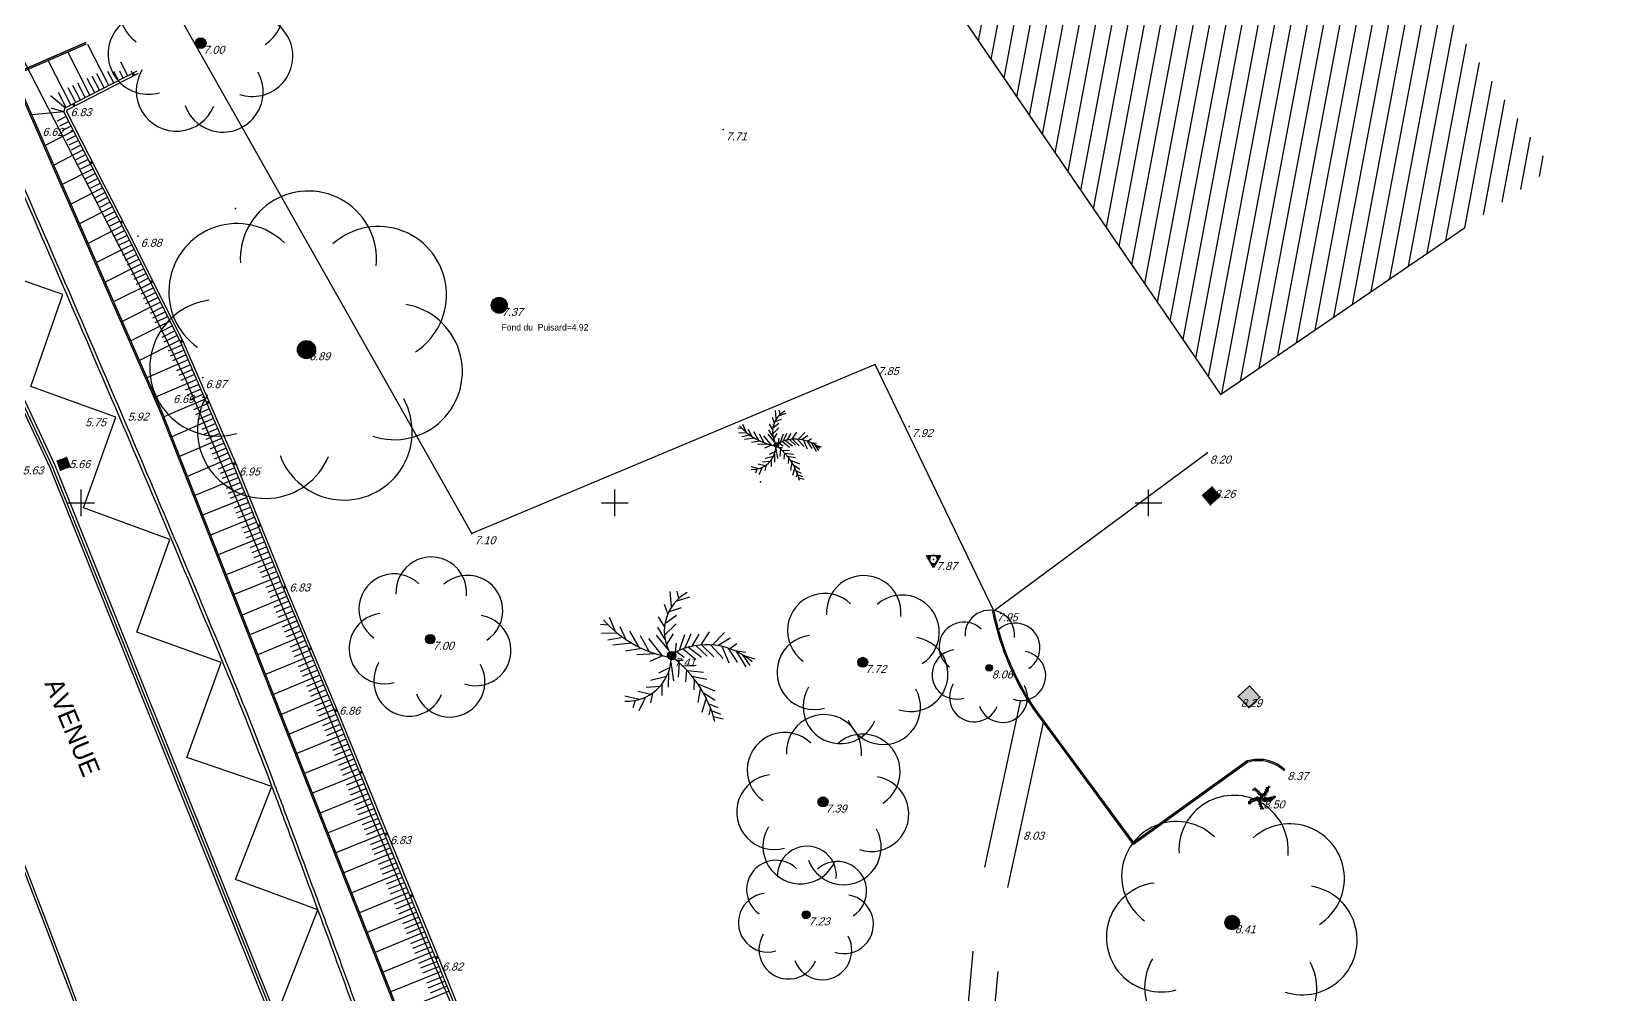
# Model space of a CAD drawing. Header units: metres. Extents: x 330671 to 330906, y 136216 to 136806.
# Drawn here: x 330798.1 to 330856.9, y 136701.6 to 136737.7 of the extents above; entities that cross this region are included whole.
import ezdxf
from ezdxf.enums import TextEntityAlignment as Align

# ---------------------------------------------------------------- set-up
doc = ezdxf.new("R2010")
doc.units = ezdxf.units.M
doc.header["$LTSCALE"] = 2
doc.header["$PDSIZE"] = 5
for name, pattern in [('CACHE2', [4.7625, 3.175, -1.5875]), ('L211', [0]), ('L218', [0]), ('POINTILLEX2', [12.7, 0, -12.7])]:
    doc.linetypes.add(name, pattern=pattern)
for name, color, linetype in [('ashade', 7, 'Continuous'), ('C_APP_CADA', 7, 'Continuous'), ('C_ARRET_BU', 253, 'Continuous'), ('C_BATCOLLE', 7, 'Continuous'), ('C_BOIT1_EU', 3, 'Continuous'), ('C_BORDURE', 7, 'Continuous'), ('C_CANIVEAU', 7, 'Continuous'), ('C_CONIFERE', 3, 'Continuous'), ('C_CONT_OUV', 7, 'CACHE2'), ('C_COTEZ_EP', 5, 'Continuous'), ('C_DIVERS', 7, 'Continuous'), ('C_FEUIL', 3, 'Continuous'), ('C_FILD_EAU', 7, 'Continuous'), ('C_GRILLAGE', 7, 'Continuous'), ('C_LIMREVET', 7, 'Continuous'), ('C_NOM_RUE', 7, 'Continuous'), ('C_PELOUSE', 3, 'CACHE2'), ('C_PT_ALTIM', 7, 'Continuous'), ('C_REG1_EP', 5, 'Continuous'), ('C_SEMI', 7, 'Continuous'), ('C_STATION', 7, 'Continuous'), ('C_TALUS', 7, 'Continuous'), ('CARROYAGE', 253, 'Continuous')]:
    doc.layers.add(name, color=color, linetype=linetype)

# ---------------------------------------------------------------- blocks, each defined once
blk = doc.blocks.new('D005')
blk.add_hatch(color=256).paths.add_polyline_path([(0, 0), (0, 1), (1, 1), (1, 0)])
at = {"color": 0}
blk.add_lwpolyline([(0, 0), (0, 1), (1, 1), (1, 0)], close=True, dxfattribs=at)
blk = doc.blocks.new('t004')
h = blk.add_hatch(color=256)
h.paths.add_polyline_path([(0, 0.3), (-0.13, 0.075, -0.576824), (0.13, 0.075)])
h.paths.add_polyline_path([(-0.15, 0, -0.131353), (-0.13, 0.075), (-0.26, -0.15), (0, -0.15, -0.414265)])
h.paths.add_polyline_path([(0.13, 0.075, -0.131551), (0.15, 0, -0.414162), (0, -0.15), (0.26, -0.15)])
at = {"color": 0}
blk.add_line((0, 0), (0, 0), dxfattribs=at)
blk.add_lwpolyline([(0.26, -0.15), (0, 0.3), (-0.26, -0.15)], close=True, dxfattribs=at)
blk.add_circle((0, 0), 0.15, dxfattribs=at)
blk = doc.blocks.new('v015')
h = blk.add_hatch(color=256)
edge = h.paths.add_edge_path()
edge.add_arc((0, 0), 0.0281, 0, 360)
at = {"color": 0}
for p, q in [((-0.001, 0.329), (-0.01, 0.43)), ((0.047, 0.384), (0.036, 0.434)), ((-0.027, 0.28), (-0.049, 0.343)), ((-0.021, 0.293), (0.065, 0.323)), ((0.028, 0.365), (0.122, 0.395)), ((-0.379, 0.161), (-0.418, 0.255)), ((-0.049, 0.196), (-0.088, 0.261)), ((-0.049, 0.136), (0.029, 0.214)), ((-0.046, 0.215), (0.031, 0.271)), ((-0.426, 0.204), (-0.48, 0.208)), ((-0.367, 0.151), (-0.473, 0.148)), ((-0.33, 0.122), (-0.43, 0.103)), ((-0.307, 0.106), (-0.348, 0.194)), ((-0.22, 0.056), (-0.281, 0.163)), ((-0.151, 0.026), (-0.21, 0.133)), ((-0.062, -0.001), (-0.155, 0.114)), ((-0.022, 0.038), (-0.102, 0.136)), ((-0.045, 0.107), (-0.094, 0.191)), ((-0.036, 0.071), (0.011, 0.145)), ((0.053, 0.036), (0.088, 0.141)), ((0.089, 0.05), (0.131, 0.147)), ((0.138, 0.063), (0.184, 0.144)), ((0.199, 0.072), (0.255, 0.159)), ((0.275, 0.072), (0.355, 0.156)), ((0.311, 0.067), (0.393, 0.12)), ((-0.269, 0.083), (-0.397, 0.069)), ((-0.201, 0.047), (-0.311, 0.029)), ((-0.11, 0.012), (-0.234, 0.005)), ((0.026, 0.024), (0.033, 0.084)), ((0.033, 0.027), (0.083, -0.01)), ((0.076, 0.045), (0.163, -0.026)), ((0.113, 0.057), (0.201, -0.011)), ((0.162, 0.067), (0.239, -0.004)), ((0.2, 0.072), (0.284, -0.009)), ((0.26, 0.073), (0.345, -0.019)), ((0.338, 0.062), (0.385, -0.05)), ((0.38, 0.05), (0.441, -0.044)), ((0.39, 0.047), (0.438, 0.08)), ((0.424, 0.033), (0.499, 0.022)), ((0.433, 0.029), (0.498, -0.076)), ((0.476, 0.005), (0.526, -0.067)), ((-0.012, -0.08), (-0.089, -0.119)), ((-0.005, -0.044), (0.012, -0.17)), ((0.031, -0.031), (0.077, -0.031)), ((0.05, -0.047), (0.043, -0.145)), ((0.074, -0.07), (0.164, -0.065)), ((0.1, -0.097), (0.092, -0.178)), ((0.105, -0.101), (0.214, -0.113)), ((0.491, -0.003), (0.56, -0.023)), ((-0.078, -0.208), (-0.173, -0.216)), ((-0.034, -0.142), (-0.142, -0.168)), ((-0.066, -0.193), (-0.066, -0.269)), ((-0.022, -0.116), (-0.025, -0.213)), ((0.136, -0.138), (0.237, -0.158)), ((0.152, -0.158), (0.149, -0.231)), ((0.176, -0.191), (0.289, -0.237)), ((-0.22, -0.297), (-0.316, -0.273)), ((-0.246, -0.303), (-0.262, -0.352)), ((-0.14, -0.262), (-0.229, -0.241)), ((-0.176, -0.281), (-0.221, -0.372)), ((-0.129, -0.253), (-0.143, -0.319)), ((0.193, -0.216), (0.175, -0.317)), ((0.231, -0.284), (0.203, -0.383)), ((0.212, -0.248), (0.293, -0.301)), ((0.249, -0.324), (0.31, -0.35)), ((0.26, -0.349), (0.249, -0.399)), ((0.268, -0.371), (0.328, -0.394)), ((0.281, -0.41), (0.347, -0.426))]:
    blk.add_line(p, q, dxfattribs=at)
blk.add_lwpolyline([(-0.062, -0.001), (-0.148, -0.04)], dxfattribs=at)
blk.add_circle((0, 0), 0.0281, dxfattribs=at)
for centre, radius, start, end in [((0.246, 0.164), 0.296, 118.7374, 208.2694), ((0.12, 0.746), 0.769, 221.0521, 258.9709), ((0.235, -0.392), 0.465, 48.7602, 117.3628), ((-0.3, -0.011), 0.296, 267.1003, 356.6323), ((-0.473, -0.635), 0.786, 14.1525, 51.2775)]:
    blk.add_arc(centre, radius, start, end, dxfattribs=at)
blk = doc.blocks.new('v007')
h = blk.add_hatch(color=256)
edge = h.paths.add_edge_path()
edge.add_arc((0, 0), 0.0288, 0, 360)
at = {"color": 0}
blk.add_circle((0, 0), 0.0288, dxfattribs=at)
for centre, start, end in [((0.006, 0.2862), 354.4104, 183.203), ((-0.22, 0.1831), 45.8389, 234.6315), ((0.2275, 0.1738), 302.9818, 131.7744), ((-0.2803, -0.0579), 97.2675, 286.0601), ((0.2777, -0.0695), 251.5532, 80.3458), ((-0.1295, -0.2553), 148.6961, 337.4887), ((0.1188, -0.2604), 200.1246, 28.9173)]:
    blk.add_arc(centre, 0.2157, start, end, dxfattribs=at)
blk = doc.blocks.new('U014')
h = blk.add_hatch(color=256)
edge = h.paths.add_edge_path()
edge.add_arc((0, 0), 0.3, 0, 360)
at = {"color": 0}
blk.add_line((0, 0), (0, 0), dxfattribs=at)
blk.add_circle((0, 0), 0.3, dxfattribs=at)
blk = doc.blocks.new('GeoTraiV')
blk.add_line((0, -1), (0, 0))
blk = doc.blocks.new('GeoCarr1')
at = {"const_width": 1}
blk.add_lwpolyline([(0, 0), (0, 1)], dxfattribs=at)
blk = doc.blocks.new('point')
blk.add_point((0, 0))

msp = doc.modelspace()

# ---------------------------------------------------------------- hatches: boundary and pattern name
at = {"layer": 'ashade'}
h = msp.add_hatch(dxfattribs=at)
h.set_pattern_fill('_U', color=256, scale=0.6, angle=-100.63861, style=0, pattern_type=0)
h.set_pattern_definition([(259.3613885, (0, 0), (0.5896866969, -0.1107682241), [])])
h.paths.add_polyline_path([(330855.11, 136732.543), (330842.704, 136724.061), (330811.745, 136769.286), (330824.18, 136777.767)])

# ---------------------------------------------------------------- linework, layer by layer
at = {"layer": 'C_APP_CADA', "linetype": 'L211'}
msp.add_lwpolyline([(330840.366, 136805.248), (330827.61, 136799.312), (330812.061, 136791.982), (330795.847, 136784.49), (330793.83, 136783.608), (330789.401, 136781.489), (330787.107, 136779.257), (330784.71, 136776.29), (330782.728, 136772.401), (330782.144, 136769.112), (330782.428, 136766.677), (330787.975, 136755.739), (330802.569, 136727.389), (330803.885, 136724.693), (330814.677, 136699.307), (330815.72, 136696.581), (330820.073, 136684.078), (330825.446, 136668.617), (330827.835, 136661.57), (330829.596, 136654.423), (330833.497, 136638.239)], dxfattribs=at)
at = {"layer": 'C_APP_CADA', "linetype": 'L218'}
msp.add_lwpolyline([(330819.077, 136778.829), (330815.07, 136784.744), (330793.191, 136769.785), (330801.179, 136758.073), (330801.179, 136758.073), (330813.615, 136766.555), (330842.704, 136724.061), (330851.849, 136730.314)], dxfattribs=at)
at = {"layer": 'C_ARRET_BU', "flags": 128}
msp.add_lwpolyline([(330808.179, 136699.151), (330810.598, 136700.033), (330807.488, 136701.239), (330808.87, 136704.755), (330805.783, 136705.889), (330807.149, 136709.379), (330803.955, 136710.464), (330805.239, 136714.026), (330802.082, 136715.159), (330803.321, 136718.633), (330800.081, 136719.819), (330801.302, 136723.214), (330798.113, 136724.358), (330799.307, 136727.806), (330796.083, 136728.931), (330797.338, 136732.403), (330793.955, 136733.389), (330795.382, 136736.99), (330795.333, 136736.95), (330791.797, 136737.979)], dxfattribs=at)
at = {"layer": 'C_BATCOLLE', "color": 1, "linetype": 'POINTILLEX2', "flags": 128}
msp.add_lwpolyline([(330849.047, 136728.398), (330842.704, 136724.061), (330813.615, 136766.555), (330801.179, 136758.073), (330793.191, 136769.785), (330805.287, 136778.055), (330811.745, 136769.286), (330817.124, 136772.955), (330849.047, 136728.398)], close=True, dxfattribs=at)
at = {"layer": 'C_BATCOLLE', "linetype": 'Continuous', "flags": 128}
msp.add_lwpolyline([(330824.18, 136777.767), (330811.745, 136769.286), (330842.704, 136724.061), (330851.849, 136730.314)], dxfattribs=at)
at = {"layer": 'C_BORDURE', "flags": 128}
for points in [[(330800.177, 136737.254), (330797.427, 136736.056), (330795.015, 136741.627), (330797.771, 136742.813)], [(330817.634, 136677.499), (330815.48, 136688.704), (330812.042, 136700.422), (330802.981, 136723.379), (330797.427, 136736.056), (330800.177, 136737.254)]]:
    msp.add_lwpolyline(points, dxfattribs=at)
at = {"layer": 'C_BORDURE', "linetype": 'Continuous', "flags": 128}
msp.add_lwpolyline([(330817.683, 136677.509), (330815.529, 136688.716), (330812.089, 136700.439), (330803.027, 136723.399), (330797.493, 136736.03), (330800.197, 136737.208)], dxfattribs=at)
for points in [[(330845.068, 136709.978, 0.15191), (330844.3, 136710.33, 0.103032), (330843.721, 136710.286), (330839.436, 136707.204), (330835.837, 136712.081, -0.04994), (330834.853, 136713.785, -0.057871), (330834.161, 136715.956, -0.057871)], [(330845.101, 136710.015, 0.15191), (330844.306, 136710.38, 0.104524), (330843.699, 136710.331), (330839.447, 136707.273), (330835.878, 136712.11, -0.049933), (330834.898, 136713.805, -0.057871), (330834.21, 136715.965)]]:
    msp.add_lwpolyline(points, format="xyb", dxfattribs=at)
at = {"layer": 'C_CANIVEAU'}
msp.add_lwpolyline([(330848.533, 136378.835, 0), (330849.505, 136403.817, -0.000022)], format="xyb", dxfattribs=at)
at = {"layer": 'C_CANIVEAU', "flags": 128}
for points in [[(330809.436, 136694.839), (330807.889, 136699.044), (330798.927, 136721.359), (330789.237, 136742.145), (330784.19, 136752.37)], [(330809.436, 136694.839), (330807.889, 136699.044), (330798.927, 136721.359), (330789.237, 136742.145), (330784.19, 136752.37)], [(330809.342, 136694.804), (330807.796, 136699.008), (330798.835, 136721.319), (330789.147, 136742.102), (330784.1, 136752.325)], [(330809.529, 136694.873), (330807.982, 136699.08), (330799.019, 136721.399), (330789.327, 136742.188), (330784.418, 136752.133)]]:
    msp.add_lwpolyline(points, dxfattribs=at)
at = {"layer": 'C_CONT_OUV', "linetype": 'Continuous', "flags": 128}
msp.add_lwpolyline([(330821.696, 136680.747), (330821.213, 136682.163), (330815.113, 136698.431), (330813.33, 136702.839), (330811.38, 136707.578), (330809.576, 136712.025), (330807.602, 136716.743), (330805.723, 136721.389), (330803.735, 136726.007), (330801.624, 136730.22), (330799.349, 136734.651), (330799.394, 136734.802), (330802.101, 136736.192)], dxfattribs=at)
at = {"layer": 'C_FILD_EAU', "linetype": 'Continuous', "flags": 128}
for points in [[(330848.833, 136378.823, 0), (330849.805, 136403.801, -0.000022)], [(330817.752, 136643.504, 0.006675), (330813.989, 136657.549, 0.006685), (330809.858, 136671.468, 0.001849), (330807.116, 136680.161, 0.003018), (330805.384, 136685.471, 0.002887), (330803.968, 136689.644, 0.001733), (330801.545, 136696.573, 0.008483), (330797.644, 136707.041, 0.007624), (330792.93, 136718.542, 0.006766), (330790.4, 136724.242, 0.002525), (330783.337, 136739.386, 0.006798), (330776.175, 136754.026, 0.017833), (330773.172, 136759.468, 0.021812), (330772.35, 136760.713, 0.01467), (330770.995, 136762.471, 0.055459), (330770.492, 136762.963, 0.026002), (330769.266, 136763.823)], [(330823.242, 136650.286, 0.001592), (330818.147, 136668.199, 0.006916), (330816.843, 136672.504, -0.033398), (330816.62, 136673.409, -0.016542), (330816.581, 136673.684, 0.006393), (330816.495, 136674.396, 0.004773), (330815.973, 136678.013, 0.00388), (330815.254, 136682.45, 0.009009), (330814.811, 136684.799, 0.005834), (330814.019, 136688.403, 0.014587), (330812.421, 136694.484, 0.015703), (330810.598, 136700.033, 0.000452), (330809.44, 136703.206, 0.000925), (330808.87, 136704.755, 0.000492), (330807.835, 136707.544, 0.000748), (330807.149, 136709.379, 0.008016), (330805.533, 136713.478, 0.00335), (330801.446, 136723.195, 0.001664), (330796.496, 136734.641, 0.002325), (330792.888, 136742.804, 0.000715), (330792.719, 136743.179, 0.000064), (330790.841, 136747.344, 0.006421), (330789.905, 136749.347, 0.003666), (330788.157, 136752.897)]]:
    msp.add_lwpolyline(points, format="xyb", dxfattribs=at)
at = {"layer": 'C_GRILLAGE', "linetype": 'Continuous', "flags": 128}
msp.add_lwpolyline([(330821.79, 136680.779), (330821.307, 136682.197), (330815.206, 136698.467), (330813.422, 136702.876), (330811.473, 136707.616), (330809.668, 136712.063), (330807.694, 136716.781), (330805.815, 136721.428), (330803.825, 136726.049), (330801.713, 136730.265), (330799.457, 136734.661), (330799.478, 136734.733), (330802.147, 136736.103)], dxfattribs=at)
at = {"layer": 'C_LIMREVET', "linetype": 'Continuous', "flags": 128}
for points in [[(330848.953, 136378.818, 0), (330849.925, 136403.795, -0.000022)], [(330817.655, 136643.479, 0.006675), (330813.893, 136657.523, 0.006685), (330809.762, 136671.439, 0.001849), (330807.021, 136680.131, 0.003018), (330805.289, 136685.439, 0.002887), (330803.874, 136689.612, 0.001733), (330801.452, 136696.539, 0.008483), (330797.551, 136707.004, 0.007624), (330792.838, 136718.502, 0.006766), (330790.308, 136724.202, 0.002525), (330783.247, 136739.343, 0.006798), (330776.076, 136754.001, 0.017917), (330773.082, 136759.424, 0.021717), (330772.265, 136760.661, 0.014672), (330770.926, 136762.399, 0.055468), (330770.428, 136762.886, 0.026002), (330769.213, 136763.738)], [(330823.357, 136650.32, 0.001594), (330818.262, 136668.232, 0.006918), (330816.96, 136672.531, -0.033454), (330816.738, 136673.434, -0.016464), (330816.7, 136673.706, 0.006358), (330816.614, 136674.413, 0.004784), (330816.092, 136678.026, 0.003878), (330815.372, 136682.471, 0.009011), (330814.928, 136684.823, 0.005837), (330814.136, 136688.432, 0.014584), (330812.537, 136694.518, 0.015703), (330810.712, 136700.071, 0.000452), (330809.553, 136703.246, 0.000925), (330808.983, 136704.797, 0.000492), (330807.947, 136707.587, 0.000748), (330807.261, 136709.422, 0.008015), (330805.644, 136713.523, 0.00335), (330801.556, 136723.242, 0.001663), (330796.606, 136734.689, 0.002324), (330792.997, 136742.853, 0.000715), (330792.829, 136743.228, 0.000064), (330790.949, 136747.394, 0.006561), (330790.013, 136749.398, 0.003665), (330788.265, 136752.949)]]:
    msp.add_lwpolyline(points, format="xyb", dxfattribs=at)
at = {"layer": 'C_LIMREVET', "flags": 128}
for points in [[(330834.217, 136715.929), (330829.751, 136725.194), (330814.639, 136718.851), (330801.146, 136742.722)], [(330834.21, 136715.965), (330842.201, 136721.876)]]:
    msp.add_lwpolyline(points, dxfattribs=at)
at = {"layer": 'C_PELOUSE', "flags": 128}
for points in [[(330833.355, 136696.967, -0.221186), (330833.076, 136699.287), (330833.589, 136705.055), (330835.288, 136712.933)], [(330835.242, 136696.719, -0.189379), (330834.205, 136697.494, -0.236259), (330834.061, 136699.072), (330834.58, 136704.905), (330836.062, 136711.776)]]:
    msp.add_lwpolyline(points, format="xyb", dxfattribs=at)
at = {"layer": 'C_SEMI', "color": 0}
for p in [(330804.477, 136737.23, 7), (330799.457, 136734.661, 6.83), (330799.637, 136733.942, 6.62), (330824.062, 136733.989, 7.71), (330805.779, 136731.034), (330802.129, 136729.998, 6.88), (330815.664, 136727.406, 7.37), (330808.442, 136725.746, 6.89), (330829.751, 136725.194, 7.85), (330804.558, 136724.701, 6.87), (330804.551, 136723.966, 6.69), (330801.446, 136723.195, 5.75), (330802.981, 136723.379, 5.92), (330831.027, 136722.87, 7.92), (330842.201, 136721.876, 8.2), (330798.927, 136721.359, 5.63), (330799.226, 136721.223), (330799.45, 136721.706, 5.66), (330805.815, 136721.428, 6.95), (330825.461, 136720.792), (330842.371, 136720.591, 8.26), (330842.326, 136719.935), (330814.639, 136718.851, 7.1), (330831.94, 136717.886, 7.867), (330807.694, 136716.781, 6.83), (330834.21, 136715.965, 7.95), (330813.08, 136714.898, 7), (330822.131, 136714.282, 7.41), (330829.288, 136714.028, 7.72), (330834.025, 136713.822, 8.06), (330843.365, 136712.749, 8.29), (330844.176, 136712.721), (330809.668, 136712.063, 6.86), (330845.101, 136710.015, 8.37), (330844.212, 136708.952, 8.5), (330827.8, 136708.797, 7.39), (330835.2, 136707.78, 8.03), (330811.473, 136707.616, 6.83), (330839.447, 136707.273), (330827.167, 136704.569, 7.23), (330843.132, 136704.275, 8.41), (330813.422, 136702.876, 6.82)]:
    msp.add_point(p, dxfattribs=at)
at = {"layer": 'C_TALUS'}
for p, q in [((330801.037, 136735.646), (330800.25, 136737.18)), ((330799.614, 136734.915), (330798.759, 136736.582)), ((330800.326, 136735.28), (330799.494, 136736.902)), ((330801.749, 136736.011), (330801.489, 136736.519)), ((330800.504, 136735.372), (330800.228, 136735.908)), ((330800.682, 136735.463), (330800.408, 136735.996)), ((330800.86, 136735.554), (330800.588, 136736.083)), ((330801.215, 136735.737), (330800.997, 136736.163)), ((330801.393, 136735.828), (330801.219, 136736.169)), ((330801.571, 136735.92), (330801.441, 136736.174)), ((330801.927, 136736.102), (330801.884, 136736.186)), ((330799.436, 136734.824), (330799.149, 136735.383)), ((330799.792, 136735.006), (330799.509, 136735.558)), ((330799.97, 136735.098), (330799.689, 136735.646)), ((330800.148, 136735.189), (330799.869, 136735.733)), ((330799.394, 136734.802), (330798.853, 136735.252)), ((330799.351, 136734.656), (330798.869, 136734.799)), ((330799.349, 136734.651), (330798.146, 136734.54)), ((330799.439, 136734.477), (330799.094, 136734.301)), ((330799.53, 136734.299), (330799.182, 136734.121)), ((330799.713, 136733.944), (330798.647, 136733.396)), ((330799.621, 136734.122), (330799.27, 136733.941)), ((330799.804, 136733.766), (330799.445, 136733.581)), ((330799.895, 136733.588), (330799.533, 136733.402)), ((330800.078, 136733.232), (330798.968, 136732.662)), ((330799.987, 136733.41), (330799.62, 136733.222)), ((330800.169, 136733.054), (330799.796, 136732.862)), ((330800.443, 136732.52), (330799.29, 136731.928)), ((330800.261, 136732.876), (330799.883, 136732.682)), ((330800.352, 136732.698), (330799.971, 136732.503)), ((330800.809, 136731.808), (330799.611, 136731.194)), ((330800.535, 136732.342), (330800.147, 136732.143)), ((330800.626, 136732.164), (330800.234, 136731.963)), ((330800.717, 136731.986), (330800.322, 136731.783)), ((330800.9, 136731.631), (330800.497, 136731.424)), ((330800.991, 136731.453), (330800.585, 136731.244)), ((330801.083, 136731.275), (330800.673, 136731.064)), ((330801.174, 136731.097), (330799.933, 136730.46)), ((330801.265, 136730.919), (330800.848, 136730.705)), ((330801.357, 136730.741), (330800.936, 136730.525)), ((330801.539, 136730.385), (330800.255, 136729.726)), ((330801.448, 136730.563), (330801.023, 136730.345)), ((330801.631, 136730.207), (330801.197, 136729.99)), ((330801.72, 136730.028), (330801.283, 136729.809)), ((330801.899, 136729.671), (330800.571, 136729.005)), ((330801.81, 136729.849), (330801.37, 136729.629)), ((330801.989, 136729.492), (330801.543, 136729.268)), ((330802.258, 136728.955), (330800.892, 136728.271)), ((330802.078, 136729.313), (330801.629, 136729.088)), ((330802.168, 136729.134), (330801.716, 136728.908)), ((330802.347, 136728.777), (330801.889, 136728.547)), ((330802.437, 136728.598), (330801.975, 136728.367)), ((330802.526, 136728.419), (330802.062, 136728.186)), ((330802.616, 136728.24), (330801.214, 136727.537)), ((330802.706, 136728.061), (330802.235, 136727.826)), ((330802.795, 136727.882), (330802.322, 136727.645)), ((330802.885, 136727.704), (330802.408, 136727.465)), ((330802.974, 136727.525), (330801.535, 136726.804)), ((330803.064, 136727.346), (330802.581, 136727.104)), ((330803.153, 136727.167), (330802.668, 136726.924)), ((330803.333, 136726.81), (330801.856, 136726.07)), ((330803.243, 136726.988), (330802.754, 136726.743)), ((330803.422, 136726.631), (330802.927, 136726.383)), ((330803.691, 136726.094), (330802.178, 136725.336)), ((330803.512, 136726.452), (330803.014, 136726.202)), ((330803.601, 136726.273), (330803.1, 136726.022)), ((330803.775, 136725.913), (330803.256, 136725.69)), ((330804.012, 136725.362), (330802.46, 136724.693)), ((330803.854, 136725.729), (330803.336, 136725.506)), ((330803.933, 136725.546), (330803.415, 136725.323)), ((330804.092, 136725.178), (330803.574, 136724.956)), ((330804.171, 136724.995), (330803.654, 136724.772)), ((330804.25, 136724.811), (330803.733, 136724.588)), ((330804.329, 136724.627), (330802.781, 136723.961)), ((330804.408, 136724.443), (330803.892, 136724.221)), ((330804.487, 136724.26), (330803.972, 136724.038)), ((330804.645, 136723.892), (330803.095, 136723.225)), ((330804.566, 136724.076), (330804.051, 136723.854)), ((330804.724, 136723.709), (330804.206, 136723.485)), ((330804.961, 136723.158), (330803.389, 136722.481)), ((330804.803, 136723.525), (330804.283, 136723.301)), ((330804.882, 136723.341), (330804.36, 136723.116)), ((330805.041, 136722.974), (330804.515, 136722.747)), ((330805.278, 136722.423), (330803.683, 136721.736)), ((330805.12, 136722.79), (330804.592, 136722.563)), ((330805.199, 136722.606), (330804.669, 136722.378)), ((330805.357, 136722.239), (330804.823, 136722.009)), ((330805.436, 136722.055), (330804.901, 136721.825)), ((330805.515, 136721.872), (330804.978, 136721.64)), ((330805.594, 136721.688), (330803.977, 136720.992)), ((330805.673, 136721.504), (330805.132, 136721.271)), ((330805.751, 136721.32), (330805.204, 136721.099)), ((330805.901, 136720.949), (330804.256, 136720.284)), ((330805.826, 136721.134), (330805.278, 136720.913)), ((330805.976, 136720.764), (330805.427, 136720.542)), ((330806.201, 136720.207), (330804.55, 136719.54)), ((330806.051, 136720.578), (330805.502, 136720.356)), ((330806.126, 136720.393), (330805.576, 136720.171)), ((330806.276, 136720.022), (330805.725, 136719.799)), ((330806.501, 136719.466), (330804.844, 136718.796)), ((330806.351, 136719.837), (330805.799, 136719.614)), ((330806.426, 136719.651), (330805.874, 136719.428)), ((330806.576, 136719.28), (330806.023, 136719.057)), ((330806.65, 136719.095), (330806.097, 136718.871)), ((330806.725, 136718.909), (330806.172, 136718.686)), ((330806.8, 136718.724), (330805.137, 136718.052)), ((330806.875, 136718.539), (330806.321, 136718.314)), ((330806.95, 136718.353), (330806.395, 136718.129)), ((330807.1, 136717.982), (330805.431, 136717.307)), ((330807.025, 136718.168), (330806.469, 136717.943)), ((330807.175, 136717.797), (330806.618, 136717.572)), ((330807.4, 136717.241), (330805.725, 136716.563)), ((330807.25, 136717.612), (330806.693, 136717.386)), ((330807.325, 136717.426), (330806.767, 136717.201)), ((330807.703, 136716.5), (330806.027, 136715.799)), ((330807.475, 136717.055), (330806.916, 136716.829)), ((330807.55, 136716.87), (330806.991, 136716.644)), ((330807.626, 136716.685), (330807.068, 136716.451)), ((330807.78, 136716.316), (330807.22, 136716.081)), ((330807.857, 136716.131), (330807.296, 136715.896)), ((330807.935, 136715.947), (330807.372, 136715.711)), ((330808.012, 136715.762), (330806.32, 136715.054)), ((330808.089, 136715.578), (330807.524, 136715.341)), ((330808.166, 136715.393), (330807.6, 136715.156)), ((330808.321, 136715.024), (330806.614, 136714.31)), ((330808.244, 136715.209), (330807.676, 136714.971)), ((330808.398, 136714.84), (330807.828, 136714.601)), ((330808.63, 136714.286), (330806.908, 136713.566)), ((330808.475, 136714.655), (330807.904, 136714.416)), ((330808.552, 136714.471), (330807.98, 136714.231)), ((330808.938, 136713.548), (330807.202, 136712.822)), ((330808.707, 136714.102), (330808.132, 136713.861)), ((330808.784, 136713.917), (330808.208, 136713.676)), ((330808.861, 136713.733), (330808.284, 136713.491)), ((330809.016, 136713.364), (330808.436, 136713.121)), ((330809.093, 136713.179), (330808.511, 136712.936)), ((330809.17, 136712.995), (330808.587, 136712.751)), ((330809.247, 136712.81), (330807.495, 136712.077)), ((330809.325, 136712.626), (330808.739, 136712.381)), ((330809.402, 136712.441), (330808.815, 136712.196)), ((330809.556, 136712.072), (330807.789, 136711.333)), ((330809.479, 136712.257), (330808.891, 136712.011)), ((330809.632, 136711.887), (330809.04, 136711.647)), ((330809.857, 136711.331), (330808.075, 136710.608)), ((330809.707, 136711.702), (330809.114, 136711.461)), ((330809.782, 136711.517), (330809.189, 136711.276)), ((330809.933, 136711.146), (330809.338, 136710.905)), ((330810.008, 136710.961), (330809.413, 136710.719)), ((330810.083, 136710.775), (330809.487, 136710.534)), ((330810.158, 136710.59), (330808.369, 136709.864)), ((330810.233, 136710.405), (330809.636, 136710.162)), ((330810.309, 136710.219), (330809.711, 136709.977)), ((330810.384, 136710.034), (330809.786, 136709.791)), ((330810.459, 136709.849), (330808.663, 136709.12)), ((330810.534, 136709.663), (330809.935, 136709.42)), ((330810.609, 136709.478), (330810.009, 136709.235)), ((330810.76, 136709.107), (330808.956, 136708.376)), ((330810.685, 136709.293), (330810.084, 136709.049)), ((330810.835, 136708.922), (330810.233, 136708.678)), ((330811.061, 136708.366), (330809.25, 136707.632)), ((330810.91, 136708.737), (330810.308, 136708.492)), ((330810.985, 136708.551), (330810.382, 136708.307)), ((330811.136, 136708.181), (330810.532, 136707.936)), ((330811.211, 136707.995), (330810.606, 136707.75)), ((330811.286, 136707.81), (330810.681, 136707.565)), ((330811.361, 136707.625), (330809.544, 136706.887)), ((330811.437, 136707.44), (330810.832, 136707.191)), ((330811.513, 136707.255), (330810.907, 136707.005)), ((330811.665, 136706.885), (330809.841, 136706.134)), ((330811.589, 136707.07), (330810.982, 136706.82)), ((330811.741, 136706.7), (330811.133, 136706.449)), ((330811.818, 136706.515), (330811.208, 136706.264)), ((330811.97, 136706.145), (330810.135, 136705.39)), ((330811.894, 136706.33), (330811.283, 136706.079)), ((330812.046, 136705.96), (330811.433, 136705.708)), ((330812.274, 136705.405), (330810.429, 136704.646)), ((330812.122, 136705.775), (330811.509, 136705.523)), ((330812.198, 136705.59), (330811.584, 136705.337)), ((330812.35, 136705.22), (330811.734, 136704.967)), ((330812.426, 136705.035), (330811.809, 136704.781)), ((330812.502, 136704.85), (330811.885, 136704.596)), ((330812.578, 136704.665), (330810.722, 136703.902)), ((330812.654, 136704.48), (330812.035, 136704.225)), ((330812.731, 136704.295), (330812.11, 136704.04)), ((330812.883, 136703.925), (330811.016, 136703.158)), ((330812.807, 136704.11), (330812.185, 136703.855)), ((330812.959, 136703.74), (330812.336, 136703.484)), ((330813.035, 136703.555), (330812.411, 136703.299)), ((330813.187, 136703.186), (330811.31, 136702.413)), ((330813.111, 136703.371), (330812.486, 136703.114)), ((330813.263, 136703.001), (330812.637, 136702.743)), ((330813.489, 136702.445), (330811.599, 136701.68)), ((330813.339, 136702.816), (330812.71, 136702.561)), ((330813.414, 136702.63), (330812.785, 136702.376)), ((330813.564, 136702.259), (330812.934, 136702.004)), ((330813.639, 136702.074), (330813.008, 136701.819)), ((330813.714, 136701.889), (330813.083, 136701.633)), ((330813.789, 136701.703), (330811.893, 136700.936))]:
    msp.add_line(p, q, dxfattribs=at)
at = {"layer": 'CARROYAGE'}
for p, q in [((330800, 136719.5), (330800, 136720.5)), ((330820, 136719.5), (330820, 136720.5)), ((330840, 136719.5), (330840, 136720.5)), ((330799.5, 136720), (330800.5, 136720)), ((330819.5, 136720), (330820.5, 136720)), ((330839.5, 136720), (330840.5, 136720))]:
    msp.add_line(p, q, dxfattribs=at)

# ---------------------------------------------------------------- block references
at = {"layer": 'C_BOIT1_EU'}
for p, xscale, yscale, rotation in [((330799.45, 136721.706), 0.3762613082237797, 0.3762613082237797, 200.1482906123511), ((330842.371, 136720.591), 0.4646286705824414, 0.4646286705824414, 221.0393252773753), ((330843.365, 136712.749), 0.5743874628804675, 0.5743874628804675, 312.9679682100469)]:
    msp.add_blockref('D005', p, dxfattribs=dict(at, xscale=xscale, yscale=yscale, rotation=rotation))
for p, rotation in [((330799.226, 136721.223), 20.1482906165117), ((330842.326, 136719.935), 41.03932527737533), ((330843.756, 136712.329), 42.96796820997412)]:
    msp.add_blockref('point', p, dxfattribs=dict(at, rotation=rotation))
at = {"layer": 'C_BORDURE', "xscale": 0.05, "yscale": 0.05, "zscale": 0.05}
for p, rotation in [((330834.168, 136715.919), 101.2670128494843), ((330834.413, 136714.95), 107.068800896841), ((330834.754, 136714.011), 112.8705889441976), ((330835.189, 136713.11), 118.6723877847238), ((330835.712, 136712.259), 124.4741759324054), ((330836.302, 136711.451), 126.4236325649857), ((330836.896, 136710.647), 126.4236325649857), ((330844.158, 136710.341), 178.3241702112019), ((330837.489, 136709.842), 126.4236325649857), ((330843.269, 136709.961), 215.7312692723782), ((330845.068, 136709.978), 138.0730746390013), ((330838.083, 136709.037), 126.4236325649857), ((330842.457, 136709.377), 215.7312692723782), ((330838.677, 136708.233), 126.4236325649857), ((330841.645, 136708.793), 215.7312692723782), ((330840.833, 136708.209), 215.7312692723782), ((330839.271, 136707.428), 126.4236325649857), ((330840.022, 136707.625), 215.7312692723782)]:
    msp.add_blockref('GeoTraiV', p, dxfattribs=dict(at, rotation=rotation))
at = {"layer": 'C_CONIFERE'}
for p, xscale, yscale in [((330826.053, 136722.172, 7.663), 3.002314174749714, 3.002314174749714), ((330822.131, 136714.282, 7.417), 5.568966159126981, 5.568966159126981)]:
    msp.add_blockref('v015', p, dxfattribs=dict(at, xscale=xscale, yscale=yscale))
for p in [(330826.053, 136722.172, 7.663), (330822.131, 136714.282, 7.417)]:
    msp.add_blockref('point', p, dxfattribs=at)
at = {"layer": 'C_DIVERS', "xscale": 0.1, "yscale": 0.1, "zscale": 0.1}
for p, rotation in [((330801.974, 136736.014), 27.17138628489283), ((330799.75, 136734.872), 27.17138628489283), ((330800.425, 136732.775), 117.1713862840399), ((330801.566, 136730.551), 117.1713862840399), ((330802.689, 136728.317), 116.6108714286635), ((330803.809, 136726.082), 116.6108714286635), ((330804.799, 136723.787), 113.2928883778767), ((330805.788, 136721.491), 113.2928883778767), ((330806.727, 136719.174), 112.0157040251359), ((330807.664, 136716.856), 112.0157040251359), ((330808.628, 136714.549), 112.7104159166054), ((330809.593, 136712.243), 112.7104159166054), ((330810.535, 136709.927), 112.0833277067732), ((330811.475, 136707.611), 112.3593422760876), ((330812.426, 136705.299), 112.3593422760876), ((330813.377, 136702.987), 112.3593422760876)]:
    msp.add_blockref('GeoCarr1', p, dxfattribs=dict(at, rotation=rotation))
at = {"layer": 'C_FEUIL'}
for p, xscale, yscale in [((330804.477, 136737.23, 7.001), 7.000468044241859, 7.000468044241859), ((330808.442, 136725.746, 6.896), 11.84197459831595, 11.84197459831595), ((330813.08, 136714.898, 7.011), 6.133805446648132, 6.133805446648132), ((330829.288, 136714.028, 7.671), 6.476070386007175, 6.476070386007175), ((330834.025, 136713.822, 8.006), 4.302269212184968, 4.302269212184968), ((330827.8, 136708.797, 7.481), 6.520211982297949, 6.520211982297949), ((330843.132, 136704.275, 8.312), 9.500351900804535, 9.500351900804535), ((330827.167, 136704.569, 7.277), 5.117031680882892, 5.117031680882892)]:
    msp.add_blockref('v007', p, dxfattribs=dict(at, xscale=xscale, yscale=yscale))
for p in [(330804.477, 136737.23, 7.001), (330808.442, 136725.746, 6.896), (330813.08, 136714.898, 7.011), (330829.288, 136714.028, 7.671), (330834.025, 136713.822, 8.006), (330827.8, 136708.797, 7.481), (330827.167, 136704.569, 7.277), (330843.132, 136704.275, 8.312)]:
    msp.add_blockref('point', p, dxfattribs=at)
at = {"layer": 'C_FEUIL', "yscale": -1}
msp.add_blockref('v015', (330844.212, 136708.952, 8.496), dxfattribs=at)
at = {"layer": 'C_REG1_EP'}
for name in ['U014', 'point']:
    msp.add_blockref(name, (330815.664, 136727.406), dxfattribs=at)
at = {"layer": 'C_STATION', "yscale": -1}
msp.add_blockref('t004', (330831.94, 136717.886), dxfattribs=at)

# ---------------------------------------------------------------- texts
at = {"layer": 'C_COTEZ_EP'}
msp.add_text('Fond du  Puisard=4.92', height=0.24, dxfattribs=at).set_placement((330815.752, 136726.461))
at = {"layer": 'C_NOM_RUE'}
msp.add_text('AVENUE', height=0.7, rotation=292.4985, dxfattribs=at).set_placement((330798.612, 136713.239))
at = {"layer": 'C_PT_ALTIM', "oblique": 18}
for s, p in [('7.00', (330804.577, 136737.13, 7)), ('6.83', (330799.599, 136734.794, 6.83)), ('6.62', (330798.543, 136734.055, 6.62)), ('7.71', (330824.162, 136733.889, 7.71)), ('6.88', (330802.229, 136729.898, 6.88)), ('7.37', (330815.764, 136727.306, 7.37)), ('6.89', (330808.542, 136725.646, 6.89)), ('7.85', (330829.851, 136725.094, 7.85)), ('6.87', (330804.658, 136724.601, 6.87)), ('6.69', (330803.443, 136724.042, 6.69)), ('5.75', (330800.147, 136723.174, 5.75)), ('5.92', (330801.74, 136723.383, 5.92)), ('7.92', (330831.127, 136722.77, 7.92)), ('5.63', (330797.799, 136721.37, 5.63)), ('5.66', (330799.55, 136721.606, 5.66)), ('6.95', (330805.915, 136721.328, 6.95)), ('8.20', (330842.301, 136721.776, 8.2)), ('8.26', (330842.471, 136720.491, 8.26)), ('7.10', (330814.739, 136718.751, 7.1)), ('6.83', (330807.794, 136716.981, 6.83)), ('7.95', (330834.31, 136715.865, 7.95)), ('7.00', (330813.18, 136714.798, 7)), ('7.41', (330822.231, 136714.182, 7.41)), ('7.72', (330829.388, 136713.928, 7.72)), ('8.06', (330834.125, 136713.722, 8.06)), ('8.29', (330843.465, 136712.649, 8.29)), ('6.86', (330809.668, 136712.363, 6.86)), ('8.37', (330845.201, 136709.915, 8.37)), ('8.50', (330844.312, 136708.852, 8.5)), ('7.39', (330827.9, 136708.697, 7.39)), ('8.03', (330835.3, 136707.68, 8.03)), ('6.83', (330811.573, 136707.516, 6.83)), ('7.23', (330827.267, 136704.469, 7.23)), ('8.41', (330843.232, 136704.175, 8.41)), ('6.82', (330813.522, 136702.776, 6.82))]:
    msp.add_text(s, height=0.3, dxfattribs=at).set_placement(p, align=Align.TOP_LEFT)
at = {"layer": 'C_STATION', "oblique": 18}
msp.add_text('7.87', height=0.3, dxfattribs=at).set_placement((330832.04, 136717.786, 7.867), align=Align.TOP_LEFT)

doc.saveas('drawing.dxf')
